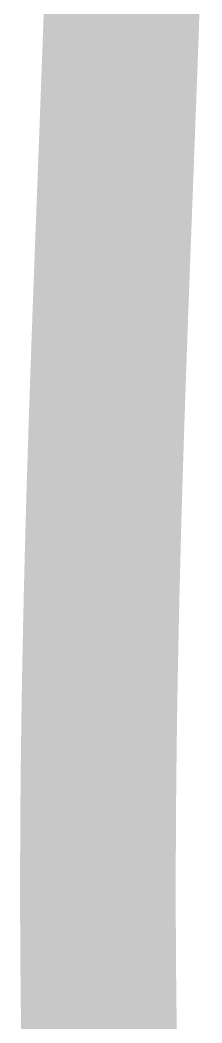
# Model space of a CAD drawing. Header units: millimetres. Extents: x -295047 to 263296, y -724756 to -308748.
# Drawn here: x 126533.2 to 126556.5, y -356857.1 to -356727.9 of the extents above; entities that cross this region are included whole.
import ezdxf
from ezdxf.enums import TextEntityAlignment as Align

# ---------------------------------------------------------------- set-up
doc = ezdxf.new("R2010")
doc.units = ezdxf.units.MM
doc.header["$MEASUREMENT"] = 0
for name, color, linetype, lineweight in [('ISO', 153, 'Continuous', 13), ('LC ISO', 153, 'Continuous', 13), ('LC Net thay', 7, 'Continuous', 25), ('LC Text1', 3, 'Continuous', 20)]:
    doc.layers.add(name, color=color, linetype=linetype, lineweight=lineweight)
doc.styles.add('Khungten', font='VHAVAN.TTF', dxfattribs={"width": 0.9, "height": 5000})
doc.styles.add('Title', font='VHBLACK.TTF', dxfattribs={"width": 0.8})

# ---------------------------------------------------------------- blocks, each defined once
blk = doc.blocks.new('Mr. Giang')
at = {"layer": 'LC ISO', "const_width": 50}
blk.add_lwpolyline([(1078.939714876597, 1104.712790794318), (1078.878663670566, 1102.870066004022), (1078.81726056637, 1101.02876387455), (1078.755514424601, 1099.188862845975), (1078.69343410585, 1097.350341358326), (1078.631028470707, 1095.513177851689), (1078.568306379773, 1093.677350766124), (1078.50527669363, 1091.842838541688), (1078.441948272882, 1090.009619618453), (1078.378329978112, 1088.177672436463), (1078.314430669915, 1086.346975435792), (1078.250259208886, 1084.517507056511), (1078.185824455615, 1082.689245738663), (1078.121135270696, 1080.862169922307), (1078.056200514722, 1079.03625804753), (1077.991029048283, 1077.211488554376), (1077.92562973197, 1075.387839882903), (1077.860011426381, 1073.565290473197), (1077.794182992104, 1071.743818765288), (1077.728153289733, 1069.923403199262), (1077.661931179861, 1068.104022215179), (1077.595525523082, 1066.28565425308), (1077.528945179983, 1064.46827775304), (1077.462199011161, 1062.651871155131), (1077.39529587721, 1060.836412899409), (1077.328244638718, 1059.021881425935), (1077.261054156279, 1057.208255174766), (1077.193733290487, 1055.395512585973), (1077.126290901933, 1053.583632099602), (1077.058735851208, 1051.772592155724), (1076.991076998908, 1049.962371194412), (1076.923323205623, 1048.152947655709), (1076.855483331947, 1046.344299979703), (1076.787566238471, 1044.536406606423), (1076.719580785787, 1042.729245975956), (1076.651535834493, 1040.922796528359), (1076.583440245173, 1039.117036703676), (1076.515302878424, 1037.311944941995), (1076.447132594838, 1035.507499683359), (1076.378938255008, 1033.703679367841), (1076.310728719525, 1031.900462435498), (1076.242512848984, 1030.097827326388), (1076.174299503978, 1028.295752480585), (1076.106097545094, 1026.494216338146), (1076.037915832928, 1024.69319733913), (1075.969763228073, 1022.892673923594), (1075.901648591122, 1021.092624531611), (1075.833580782668, 1019.293027603238), (1075.765568663297, 1017.493861578536), (1075.697621093609, 1015.695104897574), (1075.629746934194, 1013.896736000398), (1075.561955045644, 1012.098733327094), (1075.494254288551, 1010.301075317691), (1075.426653523511, 1008.503740412292), (1075.359161611109, 1006.706707050924), (1075.291787411946, 1004.909953673661), (1075.224539786607, 1003.11345872056), (1075.15742759569, 1001.317200631695), (1075.090459699785, 999.5211578471226), (1075.023644959485, 997.7253088069015), (1074.956992235384, 995.9296319511043), (1074.89051038807, 994.1341057197749), (1074.824208278143, 992.3387085529992), (1074.758094766185, 990.5434188908077), (1074.6921787128, 988.7482151732861), (1074.626468978574, 986.9530758404933), (1074.560974424098, 985.1579793324877), (1074.495703909964, 983.3629040893268), (1074.430666296772, 981.567828551083), (1074.36587044511, 979.7727311578144), (1074.301325215571, 977.9775903495793), (1074.237039468744, 976.1823845664358), (1074.173022065221, 974.3870922484571), (1074.109281865602, 972.5916918356997), (1074.045827730476, 970.7961617682222), (1073.982668520434, 969.000480486098), (1073.919813096067, 967.2046264293699), (1073.857270317973, 965.4085780381251), (1073.795049046735, 963.6123137523932), (1073.733158142957, 961.8158120122748), (1073.671606467225, 960.0190512577997), (1073.610402880128, 958.2220099290405), (1073.549556242267, 956.4246664660695), (1073.489075414231, 954.6269993089297), (1073.428969256609, 952.8289868976949), (1073.369246630001, 951.030607672436), (1073.309916394988, 949.2318400731842), (1073.250987412177, 947.4326625400386), (1073.192468542147, 945.6330535130451), (1073.134368645499, 943.8329914322603), (1073.07669658282, 942.0324547377429), (1073.019461214708, 940.2314218695649), (1072.962671401751, 938.4298712677851), (1072.906336004544, 936.6277813724755), (1072.85046388368, 934.8251306236793), (1072.795063899748, 933.021897461485), (1072.740144913344, 931.2180603259201), (1072.685715785058, 929.4135976570726), (1072.63178537548, 927.6084878949862), (1072.578362545209, 925.8027094797324), (1072.525456154835, 923.996240851385), (1072.473075064952, 922.1890604499858), (1072.421228136147, 920.3811467156097), (1072.369924229018, 918.5724780883129), (1072.319172204155, 916.7630330081693), (1072.275924973453, 915.2045110317406), (1072.21935878247, 913.141735381753), (1072.170312975141, 911.3298773100566), (1072.121850487652, 909.5172271736196), (1072.073978308355, 907.7037964312299), (1072.0267034256, 905.8895965416443), (1071.980032827718, 904.0746389636095), (1071.933973503062, 902.2589351558968), (1071.888532439974, 900.442496577266), (1071.8437166268, 898.6253346864748), (1071.799533051882, 896.8074609422827), (1071.755988703563, 894.9888868034632), (1071.713090570191, 893.1696237287597), (1071.670845640109, 891.3496831769455), (1071.629260901661, 889.5290766067797), (1071.588343343189, 887.7078154770059), (1071.548099953039, 885.8859112464129), (1071.508537719558, 884.0633753737434), (1071.469663631085, 882.2402193177577), (1071.43148467597, 880.4164545372273), (1071.394007842552, 878.5920924909126), (1071.357240119177, 876.7671446375568), (1071.321188494195, 874.9416224359472), (1071.285859955939, 873.1155373448148), (1071.251261492762, 871.2889008229465), (1071.217400093005, 869.4617243290863), (1071.184282745014, 867.6340193220078), (1071.15191643713, 865.8057972604554), (1071.120308157698, 863.9770696032019), (1071.089464895068, 862.1478478090057), (1071.059393637577, 860.3181433366408), (1071.030101373574, 858.4879676448359), (1071.001595091398, 856.65733219238), (1070.973881779403, 854.8262484380302), (1070.946968425922, 852.9947278405325), (1070.920862019305, 851.1627818586587), (1070.895569547897, 849.3304219511679), (1070.87109800004, 847.4976595768337), (1070.847454364078, 845.6645061943855), (1070.824645628358, 843.8309732626103), (1070.80267878122, 841.9970722402538), (1070.781560811013, 840.1628145861027), (1070.761298706078, 838.3282117588867), (1070.74189945476, 836.493275217379), (1070.723370045406, 834.6580164203385), (1070.705717466355, 832.8224468265239), (1070.688948705956, 830.9865778947083), (1070.67307075255, 829.1504210836363), (1070.658090594485, 827.3139878520951), (1070.644015220101, 825.4772896588145), (1070.63085161774, 823.6403379625685), (1070.618606775755, 821.8031442221145), (1070.607287682485, 819.9657198962113), (1070.596901326274, 818.1280764436333), (1070.587454695469, 816.290225323138), (1070.578954778411, 814.4521779934703), (1070.571408563445, 812.6139459134033), (1070.564823038917, 810.7755405416951), (1070.559205193172, 808.9369733371047), (1070.554562014549, 807.0982557584064), (1070.550900491401, 805.2593992643424), (1070.548227612061, 803.4204153136734), (1070.546550364884, 801.5813153651857), (1070.545875738207, 799.7421108776093), (1070.546210720376, 797.9028133097179), (1070.547562299736, 796.0634341202697), (1070.549937464632, 794.2239847680382), (1070.553343203407, 792.3844767117673), (1070.557786504407, 790.5449214102305), (1070.563274355974, 788.7053303221717), (1070.569813746456, 786.8657149063786), (1070.577411664194, 785.026086621581), (1070.586075097532, 783.186456926567), (1070.595811034813, 781.346837280066), (1070.606626464385, 779.5072391408798), (1070.618528374591, 777.6676739677389), (1070.631523753775, 775.8281532194012), (1070.645619590279, 773.9886883546551), (1070.660822872455, 772.1492908322437), (1070.677140588637, 770.309972110927), (1070.694579727175, 768.470743649463), (1070.713147276411, 766.6316169066108), (1070.732850224693, 764.7926033411575), (1070.753695560361, 762.9537144118333), (1070.775690271759, 761.114961577397), (1070.798841347235, 759.2763562966359), (1070.823155775134, 757.4379100283088), (1070.848640543795, 755.599634231145), (1070.875302641564, 753.7615403639336), (1070.903149056791, 751.9236398854312), (1070.932186777812, 750.0859442543838), (1070.962422792972, 748.2484649295643), (1070.993864090626, 746.4112133697445), (1071.026517659102, 744.5742010336562), (1071.065129779749, 742.48564476971), (1071.095486737871, 740.9009381552678), (1071.131793457254, 739.0646967241544), (1071.16929127281, 737.228710560461), (1071.207960801116, 735.3929751310473), (1071.247782658755, 733.5574859027581), (1071.288737462306, 731.7222383424676), (1071.330805828351, 729.8872279170198)], dxfattribs=at)
blk = doc.blocks.new('lcdi KC')
at = {"layer": 'ISO', "xscale": 0.5, "yscale": 0.5, "zscale": 0.5}
blk.add_blockref('Mr. Giang', (37323.95851326306, -842.8215605093428), dxfattribs=at)
at = {"color": 7, "style": 'Khungten', "width": 0.8}
for tag, p in [('REVISION', (39498.75262445212, -10746.30395446718)), ('NGAYHT', (39546.07413610817, -11609.37091637403))]:
    blk.add_attdef(tag, text='', height=199.998925739526, dxfattribs=at).set_placement(p, align=Align.CENTER)
at = {"layer": 'LC Text1', "style": 'Title', "width": 1.485915225563207}
for tag, p, p2 in [('TENBANVE1', (36912.6576448679, -8885.760238945484), (40339.14494544267, -8885.760238945484)), ('TENBANVE2', (36912.6576448679, -9562.4655643329), (40339.14494544267, -9562.4655643329))]:
    blk.add_attdef(tag, text='', height=249.9999935159642, dxfattribs=at).set_placement(p, p2, align=Align.FIT)
at = {"layer": 'LC Text1', "style": 'Title', "width": 0.7}
blk.add_attdef('SOBANVE', text='', height=249.9999935159642, dxfattribs=at).set_placement((39561.98223525287, -13896.18071823567), align=Align.CENTER)

msp = doc.modelspace()

# ---------------------------------------------------------------- block references
at = {"layer": 'LC Net thay', "xscale": 0.8, "yscale": 0.8, "zscale": 0.8}
msp.add_blockref('lcdi KC', (96255.76892852547, -356485.2570473381), dxfattribs=at)

doc.saveas('drawing.dxf')
